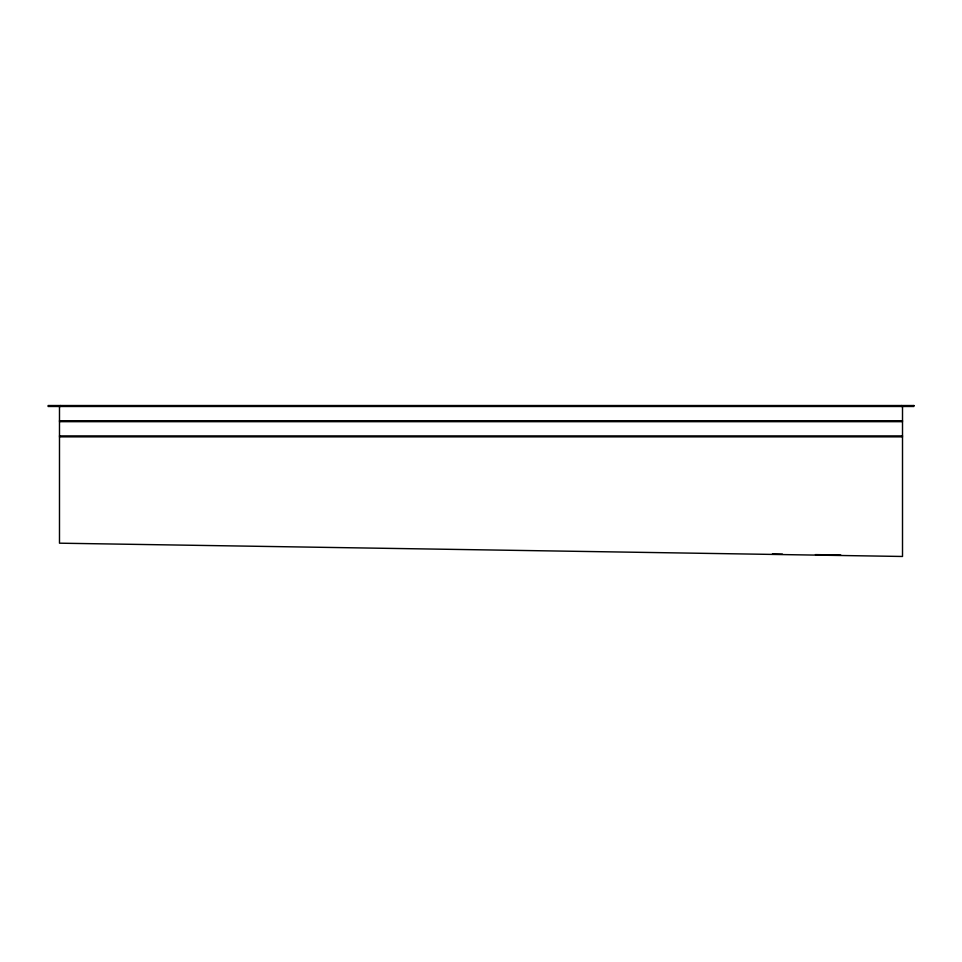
<?xml version="1.0" encoding="UTF-8"?>
<svg xmlns="http://www.w3.org/2000/svg" width="962" height="962" viewBox="0 0 962 962"><rect width="100%" height="100%" fill="white"/><g stroke="black" fill="none" stroke-linecap="round" stroke-linejoin="round"><path stroke-width="1.44" d="M59.488 420.719L902.512 420.719M59.488 421.669L902.512 421.669M59.488 435.906L902.512 435.906M59.488 436.856L902.512 436.856M772.426 553.944L782.443 554.1M815.439 554.617L840.776 555.014M902.512 406.481L902.512 556.469L59.488 543.181L59.488 406.481M901.562 405.531L901.562 406.481M60.438 405.531L60.438 406.481M913.9 405.531L48.1 405.531L48.1 406.481L913.9 406.481L913.9 405.531"/></g></svg>
